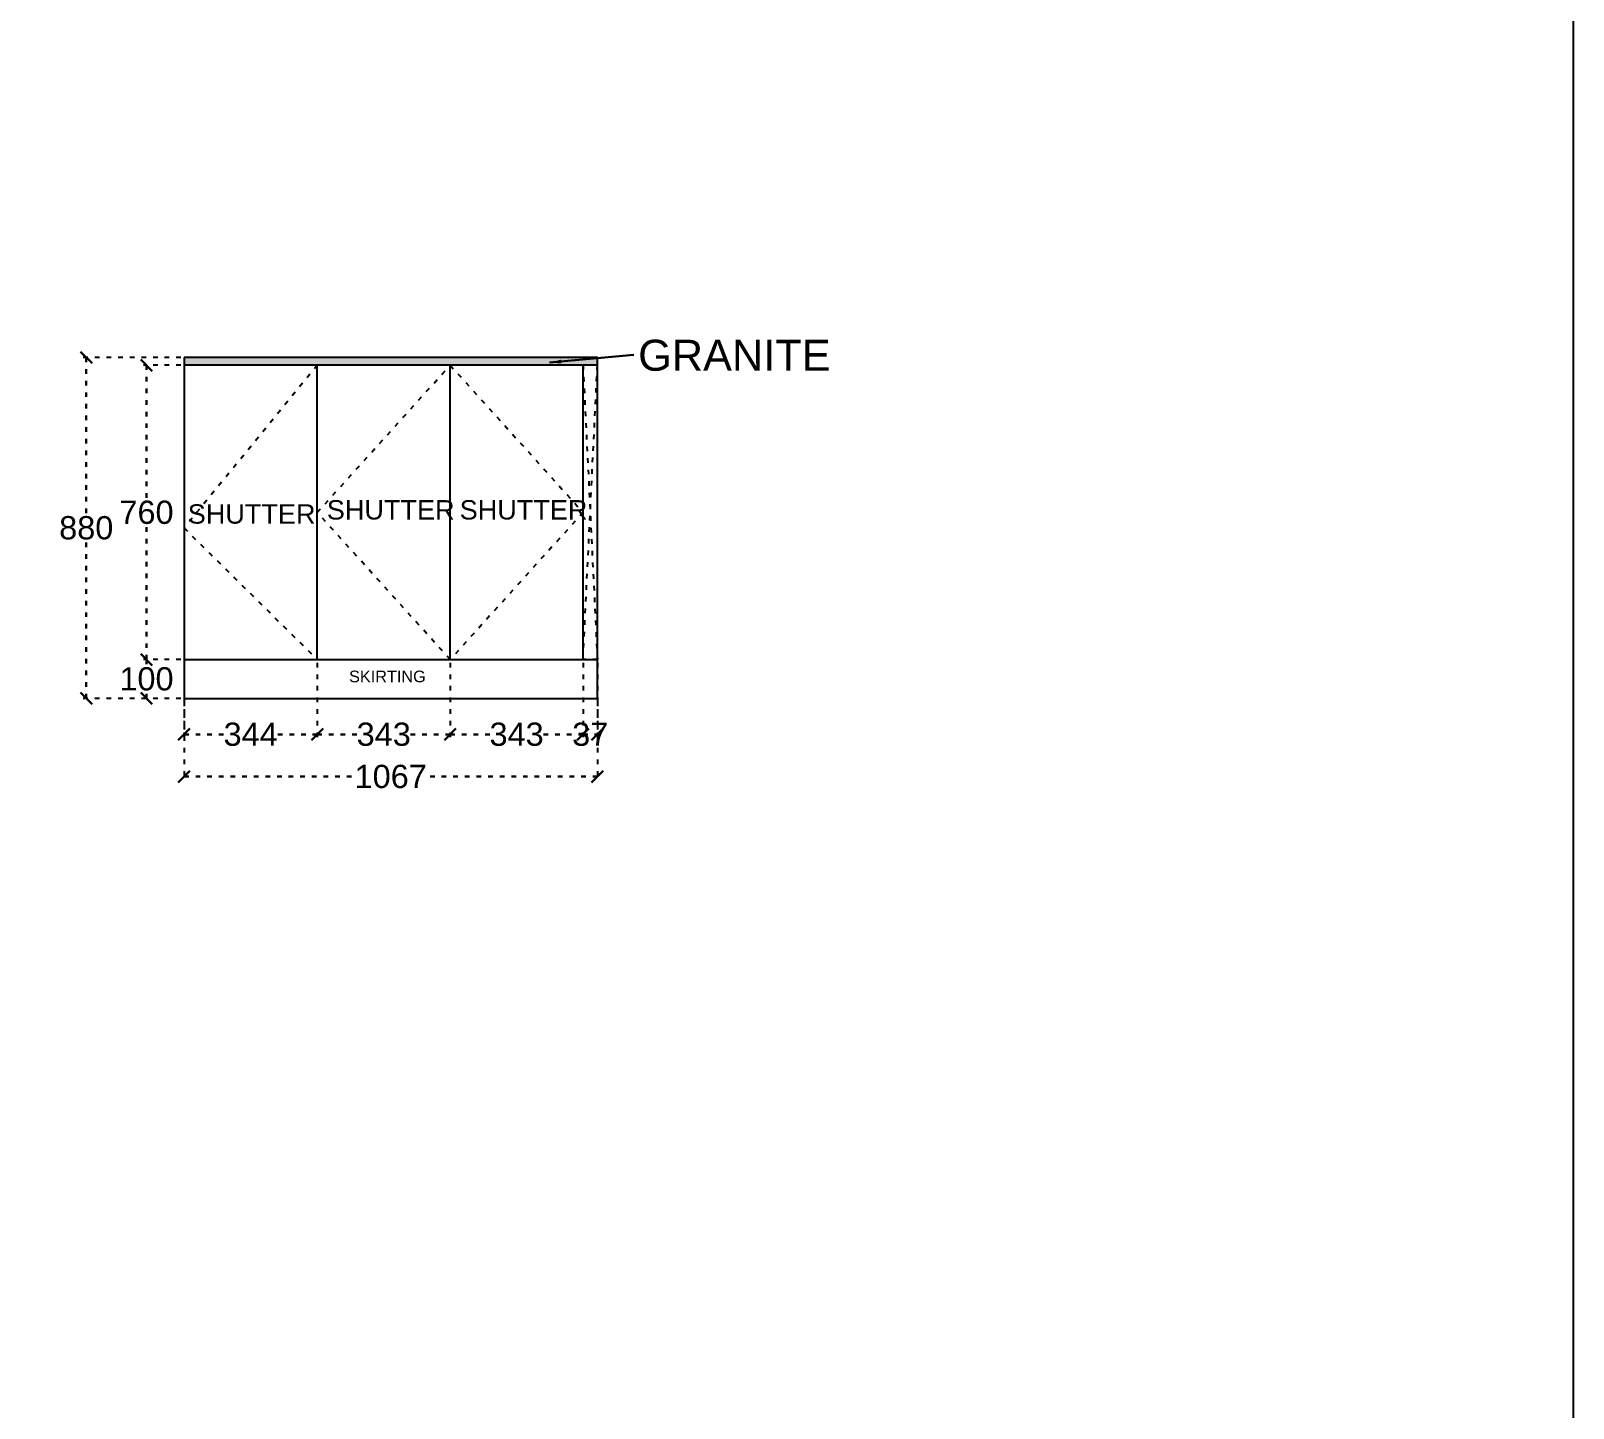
# Model space of a CAD drawing. Header units: millimetres. Extents: x 220712 to 1505573, y -354410 to 241923.
# Drawn here: x 299980 to 303962, y 112616 to 116172 of the extents above; entities that cross this region are included whole.
import ezdxf

# ---------------------------------------------------------------- set-up
doc = ezdxf.new("R2010")
doc.units = ezdxf.units.MM
doc.header["$MEASUREMENT"] = 0
doc.linetypes.add('ACAD_ISO03W100', pattern=[30, 12, -18])
doc.layers.add('Walls', color=253, linetype='Continuous')
doc.layers.add('Words', color=7, linetype='Continuous')
doc.styles.get("Standard").update_dxf_attribs({"font": 'arial.ttf'})
doc.dimstyles.get("Standard").update_dxf_attribs({"dimtxt": 60, "dimasz": 30, "dimexe": 7.75, "dimexo": 8.13, "dimgap": 0.63, "dimtad": 0, "dimtih": 1, "dimtoh": 1, "dimdec": 0, "dimzin": 0, "dimtxsty": 'Standard', "dimblk": 'OBLIQUE', "dimcen": 2.25, "dimclrd": 1, "dimclre": 1, "dimclrt": 1, "dimadec": 0, "dimazin": 0, "dimtfac": 1, "dimtdec": 0, "dimtofl": 0, "dimtmove": 0, "dimatfit": 3, "dimfxl": 1, "dimtolj": 1, "dimtzin": 0, "dimlwd": 30, "dimarcsym": 0})

# ---------------------------------------------------------------- blocks, each defined once
blk = doc.blocks.new('_Oblique')
at = {"color": 0, "linetype": 'ByBlock', "lineweight": -2}
blk.add_line((-0.5, -0.5), (0.5, 0.5), dxfattribs=at)
blk = doc.blocks.new('*D895')
at = {"layer": 'Defpoints', "color": 0, "linetype": 'ACAD_ISO03W100', "transparency": 16777216}
for p in [(300375.5, 114548.5), (300719.5, 114548.5), (300719.5, 114355.5)]:
    blk.add_point(p, dxfattribs=at)
at = {"layer": 'Walls', "color": 1, "linetype": 'ACAD_ISO03W100', "lineweight": -2, "transparency": 16777216}
for p, q in [((300375.5, 114540.4), (300375.5, 114347.8)), ((300719.5, 114540.4), (300719.5, 114347.8))]:
    blk.add_line(p, q, dxfattribs=at)
at = {"layer": 'Walls', "color": 1, "linetype": 'ACAD_ISO03W100', "lineweight": 30, "transparency": 16777216}
for p, q in [((300375.5, 114355.5), (300480.7, 114355.5)), ((300719.5, 114355.5), (300614.3, 114355.5))]:
    blk.add_line(p, q, dxfattribs=at)
at = {"layer": 'Walls', "color": 1, "linetype": 'ACAD_ISO03W100', "lineweight": 30, "transparency": 16777216, "xscale": 30, "yscale": 30, "zscale": 30, "rotation": 180}
blk.add_blockref('_Oblique', (300375.5, 114355.5), dxfattribs=at)
at = {"layer": 'Walls', "color": 1, "linetype": 'ACAD_ISO03W100', "lineweight": 30, "transparency": 16777216, "xscale": 30, "yscale": 30, "zscale": 30}
blk.add_blockref('_Oblique', (300719.5, 114355.5), dxfattribs=at)
at = {"layer": 'Walls', "color": 1, "linetype": 'ACAD_ISO03W100', "transparency": 16777216, "insert": (300547.5, 114355.5), "char_height": 60, "attachment_point": 5}
blk.add_mtext('\\A1;344', dxfattribs=at)
blk = doc.blocks.new('*D896')
at = {"layer": 'Defpoints', "color": 0, "linetype": 'ACAD_ISO03W100', "transparency": 16777216}
for p in [(300719.5, 114548.5), (301062.5, 114548.5), (301062.5, 114355.5)]:
    blk.add_point(p, dxfattribs=at)
at = {"layer": 'Walls', "color": 1, "linetype": 'ACAD_ISO03W100', "lineweight": -2, "transparency": 16777216}
for p, q in [((300719.5, 114540.4), (300719.5, 114347.8)), ((301062.5, 114540.4), (301062.5, 114347.8))]:
    blk.add_line(p, q, dxfattribs=at)
at = {"layer": 'Walls', "color": 1, "linetype": 'ACAD_ISO03W100', "lineweight": 30, "transparency": 16777216}
for p, q in [((300719.5, 114355.5), (300824.1, 114355.5)), ((301062.5, 114355.5), (300957.9, 114355.5))]:
    blk.add_line(p, q, dxfattribs=at)
at = {"layer": 'Walls', "color": 1, "linetype": 'ACAD_ISO03W100', "lineweight": 30, "transparency": 16777216, "xscale": 30, "yscale": 30, "zscale": 30, "rotation": 180}
blk.add_blockref('_Oblique', (300719.5, 114355.5), dxfattribs=at)
at = {"layer": 'Walls', "color": 1, "linetype": 'ACAD_ISO03W100', "lineweight": 30, "transparency": 16777216, "xscale": 30, "yscale": 30, "zscale": 30}
blk.add_blockref('_Oblique', (301062.5, 114355.5), dxfattribs=at)
at = {"layer": 'Walls', "color": 1, "linetype": 'ACAD_ISO03W100', "transparency": 16777216, "insert": (300891, 114355.5), "char_height": 60, "attachment_point": 5}
blk.add_mtext('\\A1;343', dxfattribs=at)
blk = doc.blocks.new('*D897')
at = {"layer": 'Defpoints', "color": 0, "linetype": 'ACAD_ISO03W100', "transparency": 16777216}
for p in [(301062.5, 114548.5), (301405.5, 114548.5), (301405.5, 114355.5)]:
    blk.add_point(p, dxfattribs=at)
at = {"layer": 'Walls', "color": 1, "linetype": 'ACAD_ISO03W100', "lineweight": -2, "transparency": 16777216}
for p, q in [((301062.5, 114540.4), (301062.5, 114347.8)), ((301405.5, 114540.4), (301405.5, 114347.8))]:
    blk.add_line(p, q, dxfattribs=at)
at = {"layer": 'Walls', "color": 1, "linetype": 'ACAD_ISO03W100', "lineweight": 30, "transparency": 16777216}
for p, q in [((301062.5, 114355.5), (301167.1, 114355.5)), ((301405.5, 114355.5), (301300.9, 114355.5))]:
    blk.add_line(p, q, dxfattribs=at)
at = {"layer": 'Walls', "color": 1, "linetype": 'ACAD_ISO03W100', "lineweight": 30, "transparency": 16777216, "xscale": 30, "yscale": 30, "zscale": 30, "rotation": 180}
blk.add_blockref('_Oblique', (301062.5, 114355.5), dxfattribs=at)
at = {"layer": 'Walls', "color": 1, "linetype": 'ACAD_ISO03W100', "lineweight": 30, "transparency": 16777216, "xscale": 30, "yscale": 30, "zscale": 30}
blk.add_blockref('_Oblique', (301405.5, 114355.5), dxfattribs=at)
at = {"layer": 'Walls', "color": 1, "linetype": 'ACAD_ISO03W100', "transparency": 16777216, "insert": (301234, 114355.5), "char_height": 60, "attachment_point": 5}
blk.add_mtext('\\A1;343', dxfattribs=at)
blk = doc.blocks.new('*D898')
at = {"layer": 'Defpoints', "color": 0, "linetype": 'ACAD_ISO03W100', "transparency": 16777216}
for p in [(301405.5, 114548.5), (301442.5, 114548.5), (301442.5, 114355.5)]:
    blk.add_point(p, dxfattribs=at)
at = {"layer": 'Walls', "color": 1, "linetype": 'ACAD_ISO03W100', "lineweight": -2, "transparency": 16777216}
for p, q in [((301405.5, 114540.37), (301405.5, 114347.75)), ((301442.5, 114540.37), (301442.5, 114347.75))]:
    blk.add_line(p, q, dxfattribs=at)
at = {"layer": 'Walls', "color": 1, "linetype": 'ACAD_ISO03W100', "lineweight": 30, "transparency": 16777216}
blk.add_line((301405.5, 114355.5), (301442.5, 114355.5), dxfattribs=at)
at = {"layer": 'Walls', "color": 1, "linetype": 'ACAD_ISO03W100', "lineweight": 30, "transparency": 16777216, "xscale": 30, "yscale": 30, "zscale": 30, "rotation": 180}
blk.add_blockref('_Oblique', (301405.5, 114355.5), dxfattribs=at)
at = {"layer": 'Walls', "color": 1, "linetype": 'ACAD_ISO03W100', "lineweight": 30, "transparency": 16777216, "xscale": 30, "yscale": 30, "zscale": 30}
blk.add_blockref('_Oblique', (301442.5, 114355.5), dxfattribs=at)
at = {"layer": 'Walls', "color": 1, "linetype": 'ACAD_ISO03W100', "transparency": 16777216, "insert": (301424, 114355.5), "char_height": 60, "attachment_point": 5}
blk.add_mtext('\\A1;37', dxfattribs=at)
blk = doc.blocks.new('*D899')
at = {"layer": 'Defpoints', "color": 0, "linetype": 'ACAD_ISO03W100', "transparency": 16777216}
for p in [(300278.5, 114548.5), (300375.5, 114548.5), (300375.5, 114448.5)]:
    blk.add_point(p, dxfattribs=at)
at = {"layer": 'Walls', "color": 1, "linetype": 'ACAD_ISO03W100', "lineweight": -2, "transparency": 16777216}
for p, q in [((300367.4, 114548.5), (300270.8, 114548.5)), ((300367.4, 114448.5), (300270.8, 114448.5))]:
    blk.add_line(p, q, dxfattribs=at)
at = {"layer": 'Walls', "color": 1, "linetype": 'ACAD_ISO03W100', "lineweight": 30, "transparency": 16777216}
for p, q in [((300278.5, 114548.5), (300278.5, 114529.8)), ((300278.5, 114448.5), (300278.5, 114467.2))]:
    blk.add_line(p, q, dxfattribs=at)
at = {"layer": 'Walls', "color": 1, "linetype": 'ACAD_ISO03W100', "lineweight": 30, "transparency": 16777216, "xscale": 30, "yscale": 30, "zscale": 30}
for p, rotation in [((300278.5, 114548.5), 90), ((300278.5, 114448.5), 270)]:
    blk.add_blockref('_Oblique', p, dxfattribs=dict(at, rotation=rotation))
at = {"layer": 'Walls', "color": 1, "linetype": 'ACAD_ISO03W100', "transparency": 16777216, "insert": (300278.5, 114498.5), "char_height": 60, "attachment_point": 5}
blk.add_mtext('\\A1;100', dxfattribs=at)
blk = doc.blocks.new('*D900')
at = {"layer": 'Defpoints', "color": 0, "linetype": 'ACAD_ISO03W100', "transparency": 16777216}
for p in [(300123, 115328.5), (300375.5, 115328.5), (300375.5, 114448.5)]:
    blk.add_point(p, dxfattribs=at)
at = {"layer": 'Walls', "color": 1, "linetype": 'ACAD_ISO03W100', "lineweight": -2, "transparency": 16777216}
for p, q in [((300367.4, 115328.5), (300115.3, 115328.5)), ((300367.4, 114448.5), (300115.3, 114448.5))]:
    blk.add_line(p, q, dxfattribs=at)
at = {"layer": 'Walls', "color": 1, "linetype": 'ACAD_ISO03W100', "lineweight": 30, "transparency": 16777216}
for p, q in [((300123, 115328.5), (300123, 114919.8)), ((300123, 114448.5), (300123, 114857.2))]:
    blk.add_line(p, q, dxfattribs=at)
at = {"layer": 'Walls', "color": 1, "linetype": 'ACAD_ISO03W100', "lineweight": 30, "transparency": 16777216, "xscale": 30, "yscale": 30, "zscale": 30}
for p, rotation in [((300123, 115328.5), 90), ((300123, 114448.5), 270)]:
    blk.add_blockref('_Oblique', p, dxfattribs=dict(at, rotation=rotation))
at = {"layer": 'Walls', "color": 1, "linetype": 'ACAD_ISO03W100', "transparency": 16777216, "insert": (300123, 114888.5), "char_height": 60, "attachment_point": 5}
blk.add_mtext('\\A1;880', dxfattribs=at)
blk = doc.blocks.new('*D901')
at = {"layer": 'Defpoints', "color": 0, "linetype": 'ACAD_ISO03W100', "transparency": 16777216}
for p in [(300278.5, 115308.5), (300375.5, 115308.5), (300375.5, 114548.5)]:
    blk.add_point(p, dxfattribs=at)
at = {"layer": 'Walls', "color": 1, "linetype": 'ACAD_ISO03W100', "lineweight": -2, "transparency": 16777216}
for p, q in [((300367.4, 115308.5), (300270.8, 115308.5)), ((300367.4, 114548.5), (300270.8, 114548.5))]:
    blk.add_line(p, q, dxfattribs=at)
at = {"layer": 'Walls', "color": 1, "linetype": 'ACAD_ISO03W100', "lineweight": 30, "transparency": 16777216}
for p, q in [((300278.5, 115308.5), (300278.5, 114959.8)), ((300278.5, 114548.5), (300278.5, 114897.2))]:
    blk.add_line(p, q, dxfattribs=at)
at = {"layer": 'Walls', "color": 1, "linetype": 'ACAD_ISO03W100', "lineweight": 30, "transparency": 16777216, "xscale": 30, "yscale": 30, "zscale": 30}
for p, rotation in [((300278.5, 115308.5), 90), ((300278.5, 114548.5), 270)]:
    blk.add_blockref('_Oblique', p, dxfattribs=dict(at, rotation=rotation))
at = {"layer": 'Walls', "color": 1, "linetype": 'ACAD_ISO03W100', "transparency": 16777216, "insert": (300278.5, 114928.5), "char_height": 60, "attachment_point": 5}
blk.add_mtext('\\A1;760', dxfattribs=at)
blk = doc.blocks.new('*D902')
at = {"layer": 'Defpoints', "color": 0, "linetype": 'ACAD_ISO03W100', "transparency": 16777216}
for p in [(300375.5, 114448.5), (301442.5, 114448.5), (301442.5, 114246.5)]:
    blk.add_point(p, dxfattribs=at)
at = {"layer": 'Walls', "color": 1, "linetype": 'ACAD_ISO03W100', "lineweight": -2, "transparency": 16777216}
for p, q in [((300375.5, 114440.4), (300375.5, 114238.8)), ((301442.5, 114440.4), (301442.5, 114238.8))]:
    blk.add_line(p, q, dxfattribs=at)
at = {"layer": 'Walls', "color": 1, "linetype": 'ACAD_ISO03W100', "lineweight": 30, "transparency": 16777216}
for p, q in [((300375.5, 114246.5), (300821.6, 114246.5)), ((301442.5, 114246.5), (300996.4, 114246.5))]:
    blk.add_line(p, q, dxfattribs=at)
at = {"layer": 'Walls', "color": 1, "linetype": 'ACAD_ISO03W100', "lineweight": 30, "transparency": 16777216, "xscale": 30, "yscale": 30, "zscale": 30, "rotation": 180}
blk.add_blockref('_Oblique', (300375.5, 114246.5), dxfattribs=at)
at = {"layer": 'Walls', "color": 1, "linetype": 'ACAD_ISO03W100', "lineweight": 30, "transparency": 16777216, "xscale": 30, "yscale": 30, "zscale": 30}
blk.add_blockref('_Oblique', (301442.5, 114246.5), dxfattribs=at)
at = {"layer": 'Walls', "color": 1, "linetype": 'ACAD_ISO03W100', "transparency": 16777216, "insert": (300909, 114246.5), "char_height": 60, "attachment_point": 5}
blk.add_mtext('\\A1;1067', dxfattribs=at)

msp = doc.modelspace()

# ---------------------------------------------------------------- hatches: boundary and pattern name
at = {"layer": 'Walls', "linetype": 'ACAD_ISO03W100', "true_color": 0x000000}
h = msp.add_hatch(color=18, dxfattribs=at)
h.dxf.hatch_style = 1
h.paths.add_polyline_path([(301442.5, 115328.5), (300375.5, 115328.5), (300375.5, 115308.5), (301442.5, 115308.5)])

# ---------------------------------------------------------------- linework, layer by layer
at = {"layer": 'Walls', "color": 18, "true_color": 0x000000}
for p, q in [((300375.5, 115328.5), (300375.5, 114448.5)), ((301442.5, 115328.5), (300375.5, 115328.5)), ((301442.5, 115308.5), (300375.5, 115308.5)), ((300719.5, 114548.5), (300719.5, 115308.5)), ((301062.5, 114548.5), (301062.5, 115308.5)), ((301405.5, 114548.5), (301405.5, 115308.5)), ((301442.5, 114448.5), (301442.5, 115328.5)), ((300375.5, 114548.5), (301442.5, 114548.5)), ((300375.5, 114448.5), (301442.5, 114448.5))]:
    msp.add_line(p, q, dxfattribs=at)
msp.add_lwpolyline([(268733.5, 129286.5), (303961.5, 129286.5), (303961.5, 107722.5), (268733.5, 107722.5)], close=True, dxfattribs=at)
at = {"layer": 'Walls', "color": 9, "linetype": 'ACAD_ISO03W100', "true_color": 0xc7c8ca}
for points in [[(300719.5, 115308.5), (300375.5, 114888.5), (300719.5, 114548.5)], [(301062.5, 115308.5), (301405.5, 114928.5), (301062.5, 114548.5), (300719.5, 114928.5), (301062.5, 115308.5)]]:
    msp.add_lwpolyline(points, dxfattribs=at)
at = {"layer": 'Walls', "color": 240, "linetype": 'ACAD_ISO03W100', "true_color": 0xed1f24}
msp.add_lwpolyline([(301405.5, 115308.5), (301442.5, 114548.5), (301405.5, 114548.5), (301442.5, 115308.5)], dxfattribs=at)

# ---------------------------------------------------------------- texts
at = {"color": 7, "char_height": 50, "attachment_point": 1}
for insert in [(300385, 114949.5), (300744, 114960.2), (301087, 114960.2)]:
    msp.add_mtext_dynamic_manual_height_columns('SHUTTER', width=282.386, gutter_width=1213, heights=[0], dxfattribs=dict(at, insert=insert))
at = {"color": 18, "true_color": 0x000000, "insert": (300801.5, 114520), "char_height": 30, "attachment_point": 1}
msp.add_mtext_dynamic_manual_height_columns('SKIRTING', width=2764.543, gutter_width=1, heights=[238.1], dxfattribs=at)
at = {"layer": 'Words', "color": 0, "insert": (301547.8, 115374.3), "char_height": 80, "attachment_point": 1}
msp.add_mtext_dynamic_manual_height_columns('GRANITE', width=958.319, gutter_width=866.4, heights=[440.1], dxfattribs=at)

# ---------------------------------------------------------------- dimensions: what is measured, and where the dimension line sits
at = {"layer": 'Walls', "color": 9, "linetype": 'ACAD_ISO03W100', "true_color": 0xc7c8ca}
for base, p1, p2, picture, middle in [((300123, 115328.5), (300375.5, 114448.5), (300375.5, 115328.5), '*D900', (300123, 114888.5)), ((300278.5, 115308.5), (300375.5, 114548.5), (300375.5, 115308.5), '*D901', (300278.5, 114928.5)), ((300278.5, 114548.5), (300375.5, 114448.5), (300375.5, 114548.5), '*D899', (300278.5, 114498.5))]:
    dim = msp.add_linear_dim(base=base, p1=p1, p2=p2, angle=90, dimstyle='Standard', dxfattribs=at)
    dim.commit()
    dim.dimension.update_dxf_attribs({"geometry": picture, "text_midpoint": middle})
for base, p1, p2, picture, middle in [((300719.5, 114355.5), (300375.5, 114548.5), (300719.5, 114548.5), '*D895', (300547.5, 114355.5)), ((301062.5, 114355.5), (300719.5, 114548.5), (301062.5, 114548.5), '*D896', (300891, 114355.5)), ((301405.5, 114355.5), (301062.5, 114548.5), (301405.5, 114548.5), '*D897', (301234, 114355.5)), ((301442.5, 114246.5), (300375.5, 114448.5), (301442.5, 114448.5), '*D902', (300909, 114246.5))]:
    dim = msp.add_linear_dim(base=base, p1=p1, p2=p2, dimstyle='Standard', dxfattribs=at)
    dim.commit()
    dim.dimension.update_dxf_attribs({"geometry": picture, "text_midpoint": middle})
dim = msp.add_linear_dim(base=(301442.5, 114355.5), p1=(301405.5, 114548.5), p2=(301442.5, 114548.5), dimstyle='Standard', dxfattribs=at)
dim.commit()
dim.dimension.update_dxf_attribs({"geometry": '*D898', "text_midpoint": (301424, 114355.5), "dimtype": 160})

# ---------------------------------------------------------------- leaders
at = {"layer": 'Walls', "color": 252, "linetype": 'ByBlock', "true_color": 0x939598}
msp.add_leader([(301319, 115315.3), (301536.8, 115335.2)], dimstyle='Standard', override={"dimgap": 0.63, "dimtad": 0}, dxfattribs=at)

doc.saveas('drawing.dxf')
